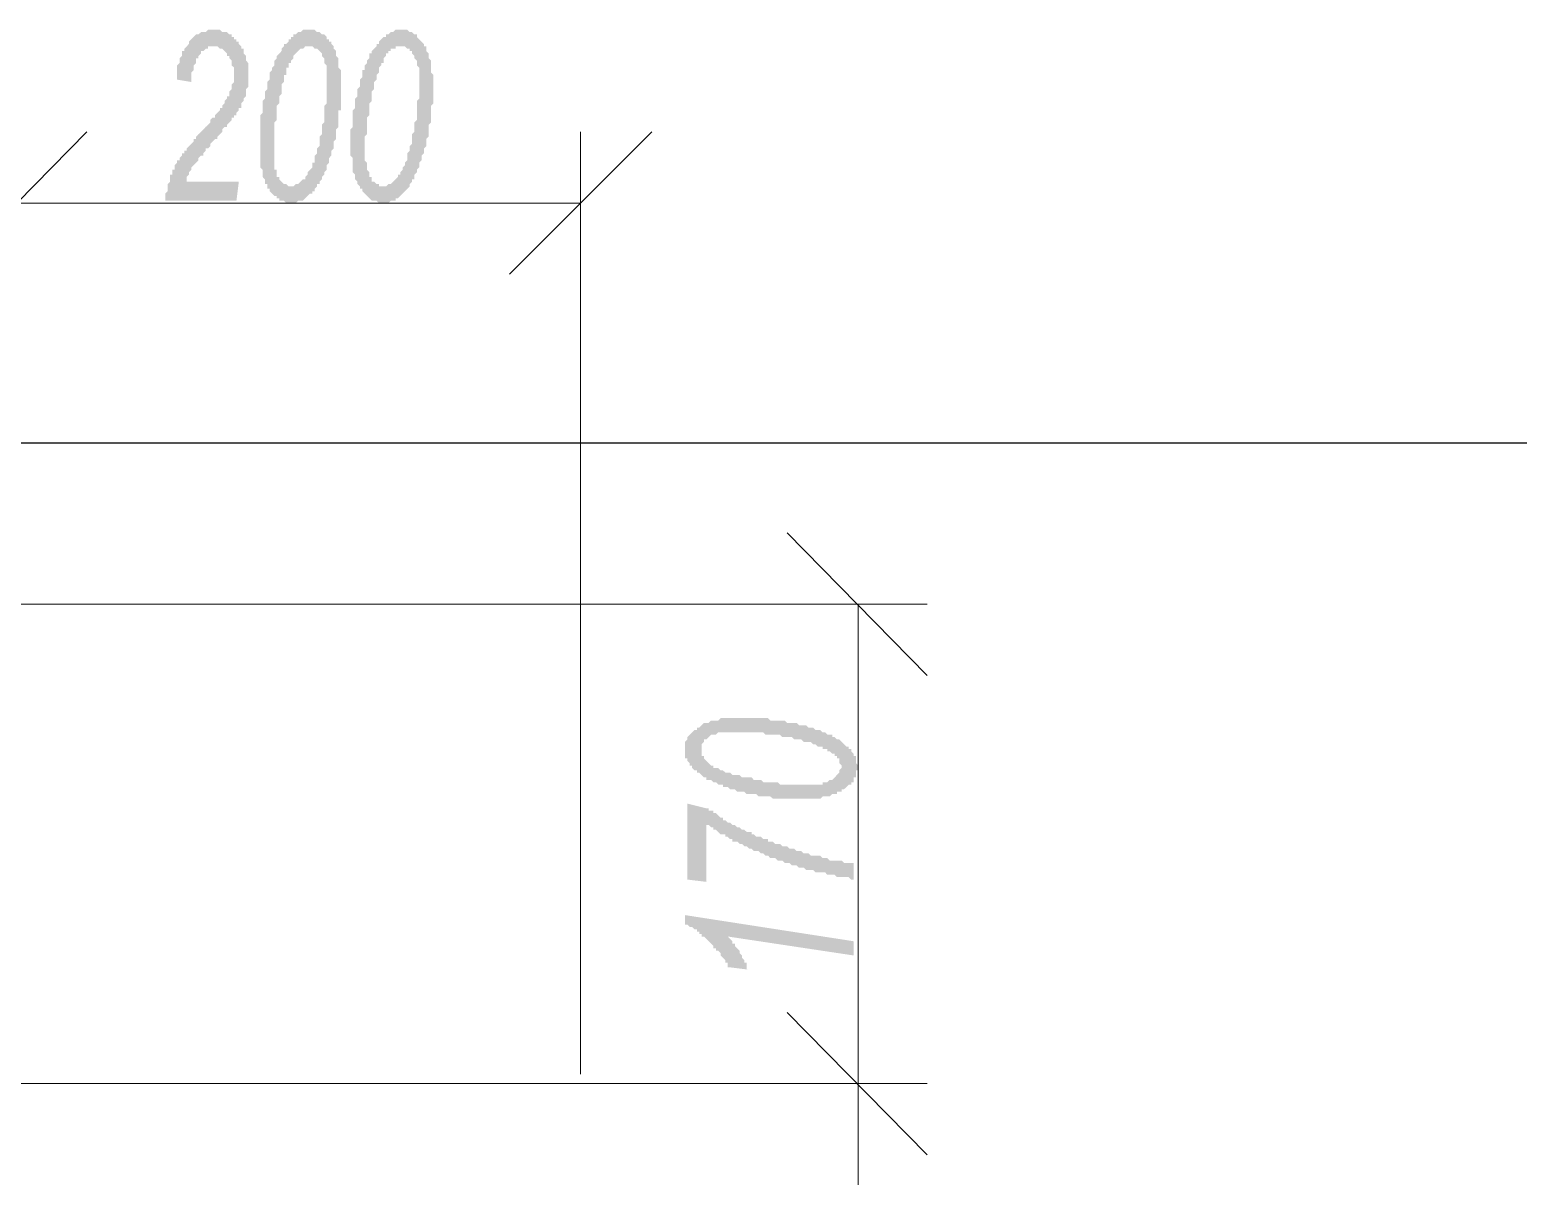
# Model space of a CAD drawing. Header units: millimetres. Extents: x 1372 to 666090, y 1285 to 31551.
# Drawn here: x 610747 to 613363, y 25827 to 27842 of the extents above; entities that cross this region are included whole.
import ezdxf

# ---------------------------------------------------------------- set-up
doc = ezdxf.new("R2010")
doc.units = ezdxf.units.MM
doc.layers.add('PDF _0', color=7, linetype='Continuous')

msp = doc.modelspace()

# ---------------------------------------------------------------- hatches: boundary and pattern name
at = {"layer": 'PDF _0', "transparency": 33554559}
for points in [[(610984.9, 27541.3), (610984.9, 27545.4), (610984.9, 27553.8), (610989.1, 27557.9), (610989.1, 27562.1), (610989.1, 27566.3), (610989.1, 27566.3), (610989.1, 27570.5), (610993.3, 27574.6), (610993.3, 27578.8), (610993.3, 27583), (610993.3, 27587.1), (610997.4, 27587.1), (610997.4, 27591.3), (610997.4, 27595.5), (611001.6, 27595.5), (611001.6, 27599.7), (611001.6, 27603.8), (611005.8, 27608), (611005.8, 27612.2), (611010, 27612.2), (611010, 27616.3), (611014.1, 27620.5), (611014.1, 27620.5), (611014.1, 27624.7), (611018.3, 27624.7), (611018.3, 27624.7), (611018.3, 27628.9), (611022.5, 27628.9), (611022.5, 27633), (611026.6, 27637.2), (611026.6, 27637.2), (611030.8, 27641.4), (611030.8, 27641.4), (611035, 27645.5), (611035, 27649.7), (611039.2, 27649.7), (611039.2, 27653.9), (611043.3, 27658.1), (611047.5, 27662.2), (611047.5, 27662.2), (611051.7, 27666.4), (611055.8, 27670.6), (611060, 27674.7), (611060, 27674.7), (611064.2, 27678.9), (611064.2, 27683.1), (611068.4, 27687.3), (611072.5, 27687.3), (611072.5, 27691.4), (611076.7, 27695.6), (611076.7, 27695.6), (611080.9, 27699.8), (611080.9, 27703.9), (611085, 27703.9), (611085, 27708.1), (611085, 27708.1), (611085, 27708.1), (611089.2, 27712.3), (611089.2, 27716.5), (611093.4, 27720.6), (611093.4, 27724.8), (611097.6, 27724.8), (611097.6, 27729), (611097.6, 27733.1), (611101.7, 27737.3), (611101.7, 27737.3), (611101.7, 27741.5), (611101.7, 27745.7), (611105.9, 27749.8), (611105.9, 27749.8), (611105.9, 27754), (611105.9, 27758.2), (611105.9, 27762.3), (611105.9, 27766.5), (611105.9, 27770.7), (611105.9, 27774.9), (611101.7, 27779), (611101.7, 27783.2), (611101.7, 27787.4), (611101.7, 27787.4), (611097.6, 27791.5), (611097.6, 27795.7), (611093.4, 27795.7), (611093.4, 27799.9), (611089.2, 27804.1), (611089.2, 27804.1), (611085, 27808.2), (611085, 27808.2), (611080.9, 27808.2), (611076.7, 27812.4), (611076.7, 27812.4), (611072.5, 27812.4), (611072.5, 27812.4), (611068.4, 27812.4), (611064.2, 27812.4), (611060, 27812.4), (611060, 27808.2), (611055.8, 27808.2), (611055.8, 27808.2), (611051.7, 27804.1), (611047.5, 27804.1), (611047.5, 27799.9), (611043.3, 27795.7), (611043.3, 27795.7), (611043.3, 27791.5), (611039.2, 27791.5), (611039.2, 27787.4), (611039.2, 27783.2), (611035, 27779), (611035, 27774.9), (611035, 27770.7), (611030.8, 27766.5), (611030.8, 27762.3), (611030.8, 27758.2), (611030.8, 27754), (611030.8, 27749.8), (611005.8, 27754), (611005.8, 27762.3), (611005.8, 27766.5), (611005.8, 27770.7), (611005.8, 27774.9), (611005.8, 27779), (611010, 27783.2), (611010, 27783.2), (611010, 27787.4), (611010, 27791.5), (611014.1, 27795.7), (611014.1, 27799.9), (611014.1, 27804.1), (611018.3, 27804.1), (611018.3, 27808.2), (611022.5, 27812.4), (611022.5, 27812.4), (611026.6, 27816.6), (611026.6, 27816.6), (611026.6, 27820.7), (611030.8, 27824.9), (611030.8, 27824.9), (611035, 27829.1), (611035, 27829.1), (611039.2, 27833.3), (611043.3, 27833.3), (611043.3, 27833.3), (611047.5, 27837.4), (611051.7, 27837.4), (611051.7, 27837.4), (611055.8, 27837.4), (611060, 27841.6), (611060, 27841.6), (611064.2, 27841.6), (611068.4, 27841.6), (611068.4, 27841.6), (611072.5, 27841.6), (611076.7, 27841.6), (611080.9, 27841.6), (611080.9, 27841.6), (611085, 27837.4), (611089.2, 27837.4), (611089.2, 27837.4), (611093.4, 27837.4), (611097.6, 27833.3), (611097.6, 27833.3), (611101.7, 27833.3), (611101.7, 27829.1), (611105.9, 27829.1), (611105.9, 27824.9), (611110.1, 27824.9), (611110.1, 27820.7), (611114.2, 27820.7), (611114.2, 27816.6), (611118.4, 27812.4), (611118.4, 27808.2), (611122.6, 27808.2), (611122.6, 27804.1), (611122.6, 27799.9), (611126.8, 27795.7), (611126.8, 27791.5), (611126.8, 27791.5), (611126.8, 27787.4), (611130.9, 27783.2), (611130.9, 27779), (611130.9, 27774.9), (611130.9, 27770.7), (611130.9, 27766.5), (611130.9, 27762.3), (611130.9, 27762.3), (611130.9, 27758.2), (611130.9, 27754), (611130.9, 27749.8), (611130.9, 27745.7), (611130.9, 27741.5), (611126.8, 27737.3), (611126.8, 27733.1), (611126.8, 27733.1), (611126.8, 27729), (611126.8, 27724.8), (611122.6, 27720.6), (611122.6, 27716.5), (611118.4, 27712.3), (611118.4, 27708.1), (611118.4, 27703.9), (611114.2, 27703.9), (611114.2, 27703.9), (611114.2, 27699.8), (611114.2, 27699.8), (611114.2, 27699.8), (611110.1, 27695.6), (611110.1, 27695.6), (611110.1, 27691.4), (611105.9, 27691.4), (611105.9, 27687.3), (611101.7, 27687.3), (611101.7, 27683.1), (611097.6, 27678.9), (611097.6, 27678.9), (611093.4, 27674.7), (611093.4, 27670.6), (611089.2, 27670.6), (611085, 27666.4), (611085, 27662.2), (611080.9, 27658.1), (611076.7, 27653.9), (611076.7, 27649.7), (611072.5, 27649.7), (611068.4, 27645.5), (611064.2, 27641.4), (611064.2, 27637.2), (611060, 27633), (611055.8, 27633), (611055.8, 27628.9), (611051.7, 27624.7), (611051.7, 27620.5), (611047.5, 27620.5), (611043.3, 27616.3), (611043.3, 27612.2), (611043.3, 27612.2), (611039.2, 27608), (611039.2, 27608), (611035, 27603.8), (611035, 27603.8), (611030.8, 27599.7), (611030.8, 27595.5), (611026.6, 27591.3), (611026.6, 27587.1), (611026.6, 27587.1), (611022.5, 27583), (611022.5, 27578.8), (611022.5, 27574.6), (611114.2, 27574.6), (611110.1, 27541.3)], [(612194.6, 26348.2), (612194.6, 26348.2), (612190.5, 26348.2), (612186.3, 26352.4), (612182.1, 26352.4), (612177.9, 26352.4), (612173.8, 26352.4), (612169.6, 26352.4), (612165.4, 26352.4), (612165.4, 26352.4), (612161.3, 26356.6), (612157.1, 26356.6), (612152.9, 26356.6), (612148.7, 26356.6), (612144.6, 26360.8), (612140.4, 26360.8), (612132.1, 26360.8), (612127.9, 26360.8), (612123.7, 26364.9), (612123.7, 26364.9), (612119.5, 26364.9), (612115.4, 26364.9), (612111.2, 26364.9), (612107, 26369.1), (612107, 26369.1), (612102.9, 26369.1), (612098.7, 26369.1), (612094.5, 26373.3), (612090.3, 26373.3), (612086.2, 26373.3), (612082, 26377.4), (612077.8, 26377.4), (612073.7, 26377.4), (612073.7, 26377.4), (612069.5, 26381.6), (612065.3, 26381.6), (612061.1, 26381.6), (612057, 26385.8), (612052.8, 26385.8), (612048.6, 26385.8), (612044.5, 26390), (612040.3, 26390), (612040.3, 26390), (612036.1, 26394.1), (612031.9, 26394.1), (612027.8, 26398.3), (612023.6, 26398.3), (612023.6, 26398.3), (612019.4, 26398.3), (612015.3, 26402.5), (612011.1, 26402.5), (612006.9, 26406.6), (612002.7, 26406.6), (612002.7, 26406.6), (611998.6, 26410.8), (611994.4, 26410.8), (611990.2, 26415), (611986.1, 26415), (611981.9, 26415), (611981.9, 26419.2), (611977.7, 26419.2), (611973.5, 26423.3), (611969.4, 26423.3), (611969.4, 26427.5), (611965.2, 26427.5), (611961, 26427.5), (611956.9, 26431.7), (611956.9, 26431.7), (611952.7, 26435.8), (611948.5, 26435.8), (611948.5, 26440), (611944.3, 26440), (611940.2, 26444.2), (611940.2, 26444.2), (611936, 26444.2), (611936, 26344.1), (611902.6, 26348.2), (611902.6, 26481.7), (611936, 26473.4), (611940.2, 26473.4), (611940.2, 26469.2), (611944.3, 26469.2), (611948.5, 26469.2), (611948.5, 26465), (611952.7, 26465), (611956.9, 26460.9), (611956.9, 26460.9), (611961, 26456.7), (611965.2, 26456.7), (611965.2, 26452.5), (611969.4, 26452.5), (611973.5, 26448.4), (611977.7, 26448.4), (611977.7, 26448.4), (611981.9, 26444.2), (611986.1, 26444.2), (611990.2, 26440), (611994.4, 26440), (611994.4, 26440), (611998.6, 26435.8), (612002.7, 26435.8), (612006.9, 26431.7), (612011.1, 26431.7), (612015.3, 26431.7), (612015.3, 26427.5), (612019.4, 26427.5), (612023.6, 26423.3), (612027.8, 26423.3), (612031.9, 26423.3), (612036.1, 26419.2), (612040.3, 26419.2), (612044.5, 26419.2), (612044.5, 26415), (612048.6, 26415), (612052.8, 26415), (612057, 26410.8), (612061.1, 26410.8), (612065.3, 26410.8), (612069.5, 26406.6), (612073.7, 26406.6), (612077.8, 26406.6), (612082, 26402.5), (612086.2, 26402.5), (612090.3, 26402.5), (612094.5, 26398.3), (612098.7, 26398.3), (612102.9, 26398.3), (612102.9, 26398.3), (612107, 26394.1), (612111.2, 26394.1), (612115.4, 26394.1), (612119.5, 26390), (612123.7, 26390), (612127.9, 26390), (612132.1, 26390), (612136.2, 26390), (612140.4, 26385.8), (612144.6, 26385.8), (612148.7, 26385.8), (612148.7, 26385.8), (612152.9, 26381.6), (612157.1, 26381.6), (612161.3, 26381.6), (612165.4, 26381.6), (612169.6, 26381.6), (612173.8, 26381.6), (612177.9, 26377.4), (612182.1, 26377.4), (612186.3, 26377.4), (612190.5, 26377.4), (612190.5, 26377.4), (612194.6, 26377.4), (612194.6, 26377.4)], [(612194.6, 26214.8), (611973.5, 26248.1), (611973.5, 26248.1), (611977.7, 26244), (611977.7, 26244), (611981.9, 26239.8), (611981.9, 26239.8), (611981.9, 26235.6), (611986.1, 26235.6), (611986.1, 26231.4), (611990.2, 26227.3), (611990.2, 26227.3), (611994.4, 26223.1), (611994.4, 26223.1), (611994.4, 26218.9), (611998.6, 26214.8), (611998.6, 26214.8), (611998.6, 26210.6), (612002.7, 26206.4), (612002.7, 26202.2), (612006.9, 26202.2), (612006.9, 26198.1), (612006.9, 26193.9), (612006.9, 26189.7), (612011.1, 26189.7), (611977.7, 26193.9), (611973.5, 26193.9), (611973.5, 26198.1), (611973.5, 26202.2), (611969.4, 26202.2), (611969.4, 26206.4), (611965.2, 26210.6), (611965.2, 26210.6), (611961, 26214.8), (611961, 26214.8), (611961, 26218.9), (611956.9, 26223.1), (611952.7, 26223.1), (611952.7, 26227.3), (611948.5, 26227.3), (611948.5, 26231.4), (611944.3, 26235.6), (611944.3, 26235.6), (611940.2, 26239.8), (611936, 26244), (611936, 26244), (611931.8, 26248.1), (611927.7, 26248.1), (611927.7, 26252.3), (611923.5, 26252.3), (611923.5, 26256.5), (611919.3, 26256.5), (611919.3, 26260.6), (611919.3, 26260.6), (611915.1, 26260.6), (611911, 26264.8), (611906.8, 26264.8), (611906.8, 26264.8), (611902.6, 26269), (611898.5, 26269), (611898.5, 26269), (611898.5, 26285.7), (612194.6, 26239.8)]]:
    msp.add_hatch(color=256, dxfattribs=at).paths.add_polyline_path(points)
h = msp.add_hatch(color=256, dxfattribs=at)
h.paths.add_polyline_path([(611151.8, 27641.4), (611151.8, 27645.5), (611151.8, 27649.7), (611151.8, 27653.9), (611151.8, 27658.1), (611151.8, 27662.2), (611151.8, 27666.4), (611151.8, 27670.6), (611151.8, 27670.6), (611151.8, 27674.7), (611151.8, 27678.9), (611151.8, 27683.1), (611151.8, 27687.3), (611151.8, 27691.4), (611156, 27695.6), (611156, 27699.8), (611156, 27703.9), (611156, 27708.1), (611156, 27712.3), (611156, 27716.5), (611160.1, 27720.6), (611160.1, 27724.8), (611160.1, 27729), (611160.1, 27733.1), (611164.3, 27737.3), (611164.3, 27741.5), (611164.3, 27745.7), (611164.3, 27749.8), (611168.5, 27754), (611168.5, 27758.2), (611168.5, 27762.3), (611168.5, 27766.5), (611172.6, 27770.7), (611172.6, 27770.7), (611172.6, 27774.9), (611176.8, 27779), (611176.8, 27779), (611176.8, 27783.2), (611176.8, 27787.4), (611181, 27791.5), (611181, 27795.7), (611185.2, 27799.9), (611185.2, 27799.9), (611189.3, 27804.1), (611189.3, 27808.2), (611189.3, 27808.2), (611193.5, 27812.4), (611193.5, 27816.6), (611193.5, 27816.6), (611197.7, 27816.6), (611201.8, 27820.7), (611201.8, 27824.9), (611206, 27824.9), (611206, 27829.1), (611210.2, 27829.1), (611210.2, 27833.3), (611214.4, 27833.3), (611214.4, 27833.3), (611218.5, 27837.4), (611222.7, 27837.4), (611222.7, 27837.4), (611226.9, 27841.6), (611231, 27841.6), (611231, 27841.6), (611235.2, 27841.6), (611239.4, 27841.6), (611239.4, 27841.6), (611243.6, 27841.6), (611247.7, 27841.6), (611247.7, 27841.6), (611251.9, 27837.4), (611256.1, 27837.4), (611256.1, 27837.4), (611260.2, 27833.3), (611260.2, 27833.3), (611264.4, 27833.3), (611268.6, 27829.1), (611268.6, 27824.9), (611272.8, 27824.9), (611272.8, 27820.7), (611276.9, 27820.7), (611276.9, 27816.6), (611281.1, 27812.4), (611281.1, 27812.4), (611281.1, 27808.2), (611285.3, 27804.1), (611285.3, 27799.9), (611285.3, 27799.9), (611285.3, 27795.7), (611289.4, 27791.5), (611289.4, 27787.4), (611289.4, 27783.2), (611289.4, 27779), (611289.4, 27774.9), (611293.6, 27770.7), (611293.6, 27766.5), (611293.6, 27762.3), (611293.6, 27758.2), (611293.6, 27754), (611293.6, 27749.8), (611293.6, 27745.7), (611293.6, 27741.5), (611293.6, 27737.3), (611293.6, 27733.1), (611293.6, 27729), (611293.6, 27724.8), (611293.6, 27720.6), (611293.6, 27716.5), (611293.6, 27712.3), (611293.6, 27708.1), (611293.6, 27703.9), (611293.6, 27699.8), (611289.4, 27699.8), (611289.4, 27695.6), (611289.4, 27691.4), (611289.4, 27687.3), (611289.4, 27683.1), (611289.4, 27678.9), (611289.4, 27674.7), (611289.4, 27670.6), (611285.3, 27666.4), (611285.3, 27662.2), (611285.3, 27658.1), (611285.3, 27653.9), (611285.3, 27649.7), (611281.1, 27645.5), (611281.1, 27645.5), (611281.1, 27641.4), (611281.1, 27637.2), (611281.1, 27633), (611276.9, 27628.9), (611276.9, 27624.7), (611276.9, 27620.5), (611272.8, 27616.3), (611272.8, 27612.2), (611272.8, 27608), (611268.6, 27603.8), (611268.6, 27599.7), (611268.6, 27595.5), (611264.4, 27591.3), (611264.4, 27591.3), (611264.4, 27587.1), (611260.2, 27583), (611260.2, 27578.8), (611260.2, 27578.8), (611256.1, 27574.6), (611256.1, 27570.5), (611251.9, 27570.5), (611251.9, 27566.3), (611247.7, 27562.1), (611247.7, 27562.1), (611247.7, 27557.9), (611243.6, 27557.9), (611243.6, 27553.8), (611239.4, 27553.8), (611235.2, 27549.6), (611235.2, 27549.6), (611231, 27545.4), (611231, 27545.4), (611226.9, 27541.3), (611222.7, 27541.3), (611222.7, 27541.3), (611218.5, 27541.3), (611214.4, 27537.1), (611214.4, 27537.1), (611210.2, 27537.1), (611206, 27537.1), (611206, 27537.1), (611201.8, 27537.1), (611201.8, 27537.1), (611197.7, 27537.1), (611193.5, 27541.3), (611193.5, 27541.3), (611189.3, 27541.3), (611185.2, 27541.3), (611185.2, 27545.4), (611181, 27545.4), (611181, 27549.6), (611176.8, 27549.6), (611172.6, 27553.8), (611172.6, 27553.8), (611168.5, 27557.9), (611168.5, 27562.1), (611164.3, 27562.1), (611164.3, 27566.3), (611164.3, 27570.5), (611160.1, 27570.5), (611160.1, 27574.6), (611160.1, 27578.8), (611156, 27583), (611156, 27587.1), (611156, 27587.1), (611156, 27591.3), (611156, 27595.5), (611151.8, 27599.7), (611151.8, 27603.8), (611151.8, 27608), (611151.8, 27612.2), (611151.8, 27616.3), (611151.8, 27620.5), (611151.8, 27624.7), (611151.8, 27628.9), (611151.8, 27633), (611151.8, 27641.4), (611151.8, 27641.4)], flags=0)
h.paths.add_polyline_path([(611176.8, 27633), (611176.8, 27624.7), (611176.8, 27620.5), (611176.8, 27616.3), (611176.8, 27612.2), (611176.8, 27608), (611176.8, 27603.8), (611176.8, 27599.7), (611176.8, 27595.5), (611181, 27595.5), (611181, 27591.3), (611181, 27587.1), (611181, 27583), (611185.2, 27583), (611185.2, 27578.8), (611189.3, 27574.6), (611189.3, 27574.6), (611193.5, 27570.5), (611193.5, 27570.5), (611197.7, 27570.5), (611201.8, 27566.3), (611201.8, 27566.3), (611206, 27566.3), (611206, 27566.3), (611210.2, 27566.3), (611210.2, 27566.3), (611214.4, 27570.5), (611218.5, 27570.5), (611218.5, 27570.5), (611222.7, 27574.6), (611222.7, 27574.6), (611226.9, 27578.8), (611231, 27578.8), (611231, 27583), (611235.2, 27587.1), (611235.2, 27587.1), (611235.2, 27587.1), (611235.2, 27591.3), (611239.4, 27595.5), (611239.4, 27595.5), (611243.6, 27599.7), (611243.6, 27603.8), (611243.6, 27608), (611247.7, 27608), (611247.7, 27612.2), (611247.7, 27616.3), (611247.7, 27620.5), (611251.9, 27624.7), (611251.9, 27628.9), (611251.9, 27633), (611256.1, 27637.2), (611256.1, 27641.4), (611256.1, 27645.5), (611256.1, 27649.7), (611256.1, 27653.9), (611260.2, 27658.1), (611260.2, 27662.2), (611260.2, 27666.4), (611260.2, 27670.6), (611260.2, 27674.7), (611264.4, 27678.9), (611264.4, 27683.1), (611264.4, 27691.4), (611264.4, 27695.6), (611264.4, 27699.8), (611264.4, 27703.9), (611264.4, 27708.1), (611268.6, 27712.3), (611268.6, 27716.5), (611268.6, 27720.6), (611268.6, 27724.8), (611268.6, 27729), (611268.6, 27729), (611268.6, 27733.1), (611268.6, 27737.3), (611268.6, 27741.5), (611268.6, 27745.7), (611268.6, 27749.8), (611268.6, 27749.8), (611268.6, 27758.2), (611268.6, 27762.3), (611268.6, 27766.5), (611268.6, 27770.7), (611268.6, 27774.9), (611268.6, 27779), (611264.4, 27783.2), (611264.4, 27787.4), (611264.4, 27787.4), (611264.4, 27791.5), (611260.2, 27795.7), (611260.2, 27795.7), (611260.2, 27799.9), (611256.1, 27804.1), (611256.1, 27804.1), (611251.9, 27808.2), (611247.7, 27808.2), (611247.7, 27808.2), (611243.6, 27812.4), (611239.4, 27812.4), (611239.4, 27812.4), (611239.4, 27812.4), (611235.2, 27812.4), (611231, 27812.4), (611231, 27812.4), (611226.9, 27808.2), (611222.7, 27808.2), (611222.7, 27808.2), (611218.5, 27804.1), (611218.5, 27804.1), (611214.4, 27799.9), (611214.4, 27799.9), (611210.2, 27795.7), (611210.2, 27791.5), (611206, 27787.4), (611206, 27783.2), (611201.8, 27783.2), (611201.8, 27779), (611201.8, 27774.9), (611197.7, 27774.9), (611197.7, 27770.7), (611197.7, 27766.5), (611197.7, 27762.3), (611193.5, 27762.3), (611193.5, 27758.2), (611193.5, 27754), (611193.5, 27749.8), (611189.3, 27745.7), (611189.3, 27741.5), (611189.3, 27737.3), (611189.3, 27733.1), (611189.3, 27729), (611185.2, 27724.8), (611185.2, 27720.6), (611185.2, 27716.5), (611185.2, 27712.3), (611181, 27708.1), (611181, 27699.8), (611181, 27695.6), (611181, 27691.4), (611181, 27687.3), (611181, 27683.1), (611176.8, 27678.9), (611176.8, 27674.7), (611176.8, 27670.6), (611176.8, 27666.4), (611176.8, 27662.2), (611176.8, 27658.1), (611176.8, 27653.9), (611176.8, 27649.7), (611176.8, 27645.5), (611176.8, 27641.4), (611176.8, 27637.2), (611176.8, 27633), (611176.8, 27633), (611176.8, 27633)], flags=0)
h = msp.add_hatch(color=256, dxfattribs=at)
h.paths.add_polyline_path([(611310.3, 27641.4), (611310.3, 27645.5), (611310.3, 27649.7), (611310.3, 27653.9), (611310.3, 27658.1), (611310.3, 27662.2), (611310.3, 27666.4), (611314.5, 27670.6), (611314.5, 27670.6), (611314.5, 27674.7), (611314.5, 27678.9), (611314.5, 27683.1), (611314.5, 27687.3), (611314.5, 27691.4), (611314.5, 27695.6), (611314.5, 27699.8), (611318.6, 27703.9), (611318.6, 27708.1), (611318.6, 27712.3), (611318.6, 27716.5), (611318.6, 27720.6), (611322.8, 27724.8), (611322.8, 27729), (611322.8, 27733.1), (611322.8, 27737.3), (611327, 27741.5), (611327, 27745.7), (611327, 27749.8), (611327, 27754), (611331.2, 27758.2), (611331.2, 27762.3), (611331.2, 27766.5), (611331.2, 27770.7), (611335.3, 27770.7), (611335.3, 27774.9), (611335.3, 27779), (611335.3, 27779), (611339.5, 27783.2), (611339.5, 27787.4), (611343.7, 27791.5), (611343.7, 27795.7), (611343.7, 27799.9), (611347.8, 27799.9), (611347.8, 27804.1), (611352, 27808.2), (611352, 27808.2), (611356.2, 27812.4), (611356.2, 27816.6), (611356.2, 27816.6), (611360.4, 27816.6), (611360.4, 27820.7), (611364.5, 27824.9), (611364.5, 27824.9), (611368.7, 27829.1), (611372.9, 27829.1), (611372.9, 27833.3), (611377, 27833.3), (611377, 27833.3), (611381.2, 27837.4), (611381.2, 27837.4), (611385.4, 27837.4), (611389.6, 27841.6), (611389.6, 27841.6), (611393.7, 27841.6), (611397.9, 27841.6), (611397.9, 27841.6), (611402.1, 27841.6), (611406.2, 27841.6), (611406.2, 27841.6), (611410.4, 27841.6), (611414.6, 27837.4), (611414.6, 27837.4), (611418.8, 27837.4), (611422.9, 27833.3), (611422.9, 27833.3), (611427.1, 27833.3), (611427.1, 27829.1), (611431.3, 27824.9), (611431.3, 27824.9), (611435.4, 27820.7), (611435.4, 27820.7), (611439.6, 27816.6), (611439.6, 27812.4), (611443.8, 27812.4), (611443.8, 27808.2), (611443.8, 27804.1), (611448, 27799.9), (611448, 27799.9), (611448, 27795.7), (611448, 27791.5), (611452.1, 27787.4), (611452.1, 27783.2), (611452.1, 27779), (611452.1, 27774.9), (611452.1, 27770.7), (611452.1, 27766.5), (611456.3, 27762.3), (611456.3, 27758.2), (611456.3, 27754), (611456.3, 27749.8), (611456.3, 27745.7), (611456.3, 27741.5), (611456.3, 27737.3), (611456.3, 27733.1), (611456.3, 27729), (611456.3, 27724.8), (611456.3, 27720.6), (611456.3, 27716.5), (611456.3, 27712.3), (611452.1, 27708.1), (611452.1, 27703.9), (611452.1, 27699.8), (611452.1, 27699.8), (611452.1, 27695.6), (611452.1, 27691.4), (611452.1, 27687.3), (611452.1, 27683.1), (611452.1, 27678.9), (611448, 27674.7), (611448, 27670.6), (611448, 27666.4), (611448, 27662.2), (611448, 27658.1), (611448, 27653.9), (611443.8, 27649.7), (611443.8, 27645.5), (611443.8, 27645.5), (611443.8, 27641.4), (611443.8, 27637.2), (611439.6, 27633), (611439.6, 27628.9), (611439.6, 27624.7), (611435.4, 27620.5), (611435.4, 27616.3), (611435.4, 27612.2), (611431.3, 27608), (611431.3, 27603.8), (611431.3, 27599.7), (611427.1, 27595.5), (611427.1, 27591.3), (611427.1, 27591.3), (611422.9, 27587.1), (611422.9, 27583), (611422.9, 27578.8), (611418.8, 27578.8), (611418.8, 27574.6), (611414.6, 27570.5), (611414.6, 27570.5), (611414.6, 27566.3), (611410.4, 27562.1), (611410.4, 27562.1), (611406.2, 27557.9), (611406.2, 27557.9), (611402.1, 27553.8), (611402.1, 27553.8), (611397.9, 27549.6), (611397.9, 27549.6), (611393.7, 27545.4), (611389.6, 27545.4), (611389.6, 27541.3), (611385.4, 27541.3), (611381.2, 27541.3), (611381.2, 27541.3), (611377, 27537.1), (611372.9, 27537.1), (611372.9, 27537.1), (611368.7, 27537.1), (611368.7, 27537.1), (611364.5, 27537.1), (611360.4, 27537.1), (611360.4, 27537.1), (611356.2, 27541.3), (611352, 27541.3), (611352, 27541.3), (611347.8, 27541.3), (611343.7, 27545.4), (611343.7, 27545.4), (611339.5, 27549.6), (611339.5, 27549.6), (611335.3, 27553.8), (611335.3, 27553.8), (611331.2, 27557.9), (611331.2, 27562.1), (611327, 27562.1), (611327, 27566.3), (611322.8, 27570.5), (611322.8, 27570.5), (611322.8, 27574.6), (611318.6, 27578.8), (611318.6, 27583), (611318.6, 27587.1), (611318.6, 27587.1), (611314.5, 27591.3), (611314.5, 27595.5), (611314.5, 27599.7), (611314.5, 27603.8), (611314.5, 27608), (611314.5, 27612.2), (611314.5, 27616.3), (611310.3, 27620.5), (611310.3, 27624.7), (611310.3, 27628.9), (611310.3, 27633), (611310.3, 27641.4), (611310.3, 27641.4)], flags=0)
h.paths.add_polyline_path([(611335.3, 27633), (611335.3, 27624.7), (611335.3, 27620.5), (611335.3, 27616.3), (611335.3, 27612.2), (611339.5, 27608), (611339.5, 27603.8), (611339.5, 27599.7), (611339.5, 27595.5), (611339.5, 27595.5), (611343.7, 27591.3), (611343.7, 27587.1), (611343.7, 27583), (611347.8, 27583), (611347.8, 27578.8), (611347.8, 27574.6), (611352, 27574.6), (611356.2, 27570.5), (611356.2, 27570.5), (611360.4, 27570.5), (611360.4, 27566.3), (611364.5, 27566.3), (611368.7, 27566.3), (611368.7, 27566.3), (611372.9, 27566.3), (611372.9, 27566.3), (611377, 27570.5), (611377, 27570.5), (611381.2, 27570.5), (611385.4, 27574.6), (611385.4, 27574.6), (611389.6, 27578.8), (611389.6, 27578.8), (611393.7, 27583), (611393.7, 27587.1), (611393.7, 27587.1), (611397.9, 27587.1), (611397.9, 27591.3), (611402.1, 27595.5), (611402.1, 27595.5), (611402.1, 27599.7), (611406.2, 27603.8), (611406.2, 27608), (611406.2, 27608), (611410.4, 27612.2), (611410.4, 27616.3), (611410.4, 27620.5), (611410.4, 27624.7), (611414.6, 27628.9), (611414.6, 27633), (611414.6, 27637.2), (611418.8, 27641.4), (611418.8, 27645.5), (611418.8, 27649.7), (611418.8, 27653.9), (611418.8, 27658.1), (611422.9, 27662.2), (611422.9, 27666.4), (611422.9, 27670.6), (611422.9, 27674.7), (611422.9, 27678.9), (611427.1, 27683.1), (611427.1, 27691.4), (611427.1, 27695.6), (611427.1, 27699.8), (611427.1, 27703.9), (611427.1, 27708.1), (611427.1, 27712.3), (611427.1, 27716.5), (611431.3, 27720.6), (611431.3, 27724.8), (611431.3, 27729), (611431.3, 27729), (611431.3, 27733.1), (611431.3, 27737.3), (611431.3, 27741.5), (611431.3, 27745.7), (611431.3, 27749.8), (611431.3, 27749.8), (611431.3, 27758.2), (611431.3, 27762.3), (611431.3, 27766.5), (611431.3, 27770.7), (611431.3, 27774.9), (611427.1, 27779), (611427.1, 27783.2), (611427.1, 27787.4), (611427.1, 27787.4), (611422.9, 27791.5), (611422.9, 27795.7), (611422.9, 27795.7), (611418.8, 27799.9), (611418.8, 27804.1), (611414.6, 27804.1), (611414.6, 27808.2), (611410.4, 27808.2), (611410.4, 27808.2), (611406.2, 27812.4), (611402.1, 27812.4), (611397.9, 27812.4), (611397.9, 27812.4), (611397.9, 27812.4), (611393.7, 27812.4), (611389.6, 27812.4), (611389.6, 27808.2), (611385.4, 27808.2), (611381.2, 27808.2), (611381.2, 27804.1), (611377, 27804.1), (611377, 27799.9), (611372.9, 27799.9), (611372.9, 27795.7), (611368.7, 27791.5), (611368.7, 27787.4), (611368.7, 27783.2), (611364.5, 27783.2), (611364.5, 27779), (611360.4, 27774.9), (611360.4, 27774.9), (611360.4, 27770.7), (611360.4, 27766.5), (611356.2, 27762.3), (611356.2, 27762.3), (611356.2, 27758.2), (611356.2, 27754), (611352, 27749.8), (611352, 27745.7), (611352, 27741.5), (611352, 27737.3), (611347.8, 27733.1), (611347.8, 27729), (611347.8, 27724.8), (611347.8, 27720.6), (611347.8, 27716.5), (611343.7, 27712.3), (611343.7, 27708.1), (611343.7, 27699.8), (611343.7, 27695.6), (611343.7, 27691.4), (611339.5, 27687.3), (611339.5, 27683.1), (611339.5, 27678.9), (611339.5, 27674.7), (611339.5, 27670.6), (611339.5, 27666.4), (611339.5, 27662.2), (611339.5, 27658.1), (611335.3, 27653.9), (611335.3, 27649.7), (611335.3, 27645.5), (611335.3, 27641.4), (611335.3, 27637.2), (611335.3, 27633), (611335.3, 27633), (611335.3, 27633)], flags=0)
h = msp.add_hatch(color=256, dxfattribs=at)
h.paths.add_polyline_path([(612098.7, 26490.1), (612094.5, 26490.1), (612090.3, 26490.1), (612086.2, 26490.1), (612082, 26490.1), (612077.8, 26490.1), (612073.7, 26490.1), (612069.5, 26490.1), (612065.3, 26490.1), (612061.1, 26490.1), (612057, 26490.1), (612052.8, 26490.1), (612048.6, 26494.2), (612044.5, 26494.2), (612040.3, 26494.2), (612036.1, 26494.2), (612031.9, 26494.2), (612027.8, 26494.2), (612023.6, 26498.4), (612023.6, 26498.4), (612015.3, 26498.4), (612011.1, 26498.4), (612006.9, 26498.4), (612002.7, 26502.6), (611998.6, 26502.6), (611994.4, 26502.6), (611990.2, 26502.6), (611986.1, 26506.8), (611981.9, 26506.8), (611981.9, 26506.8), (611977.7, 26506.8), (611973.5, 26510.9), (611969.4, 26510.9), (611965.2, 26510.9), (611965.2, 26515.1), (611961, 26515.1), (611961, 26515.1), (611956.9, 26515.1), (611952.7, 26519.3), (611948.5, 26519.3), (611944.3, 26523.4), (611940.2, 26523.4), (611936, 26523.4), (611936, 26527.6), (611931.8, 26527.6), (611927.7, 26531.8), (611927.7, 26531.8), (611923.5, 26536), (611923.5, 26536), (611919.3, 26536), (611919.3, 26540.1), (611915.1, 26540.1), (611911, 26544.3), (611911, 26548.5), (611906.8, 26548.5), (611906.8, 26552.6), (611906.8, 26552.6), (611902.6, 26556.8), (611902.6, 26556.8), (611902.6, 26561), (611898.5, 26561), (611898.5, 26565.2), (611898.5, 26569.3), (611898.5, 26573.5), (611898.5, 26573.5), (611898.5, 26577.7), (611898.5, 26581.8), (611898.5, 26581.8), (611898.5, 26586), (611898.5, 26590.2), (611898.5, 26590.2), (611902.6, 26594.4), (611902.6, 26598.5), (611902.6, 26598.5), (611906.8, 26602.7), (611906.8, 26602.7), (611911, 26606.9), (611911, 26606.9), (611915.1, 26611), (611919.3, 26611), (611919.3, 26615.2), (611923.5, 26615.2), (611927.7, 26619.4), (611927.7, 26619.4), (611931.8, 26623.6), (611936, 26623.6), (611936, 26623.6), (611940.2, 26623.6), (611944.3, 26627.7), (611948.5, 26627.7), (611952.7, 26627.7), (611956.9, 26627.7), (611961, 26631.9), (611965.2, 26631.9), (611969.4, 26631.9), (611973.5, 26631.9), (611977.7, 26631.9), (611981.9, 26631.9), (611986.1, 26631.9), (611990.2, 26631.9), (611994.4, 26631.9), (611994.4, 26631.9), (611998.6, 26631.9), (612002.7, 26631.9), (612006.9, 26631.9), (612011.1, 26631.9), (612015.3, 26631.9), (612019.4, 26631.9), (612023.6, 26631.9), (612027.8, 26631.9), (612031.9, 26631.9), (612036.1, 26631.9), (612040.3, 26631.9), (612044.5, 26631.9), (612048.6, 26627.7), (612052.8, 26627.7), (612057, 26627.7), (612061.1, 26627.7), (612065.3, 26627.7), (612069.5, 26627.7), (612073.7, 26627.7), (612077.8, 26623.6), (612082, 26623.6), (612086.2, 26623.6), (612090.3, 26623.6), (612094.5, 26623.6), (612094.5, 26623.6), (612098.7, 26619.4), (612102.9, 26619.4), (612107, 26619.4), (612111.2, 26619.4), (612115.4, 26615.2), (612119.5, 26615.2), (612123.7, 26615.2), (612127.9, 26611), (612132.1, 26611), (612136.2, 26611), (612140.4, 26606.9), (612140.4, 26606.9), (612144.6, 26606.9), (612148.7, 26602.7), (612152.9, 26602.7), (612157.1, 26602.7), (612157.1, 26598.5), (612161.3, 26598.5), (612165.4, 26594.4), (612165.4, 26594.4), (612169.6, 26594.4), (612173.8, 26590.2), (612173.8, 26590.2), (612177.9, 26586), (612177.9, 26586), (612182.1, 26581.8), (612186.3, 26581.8), (612186.3, 26577.7), (612190.5, 26577.7), (612190.5, 26573.5), (612194.6, 26569.3), (612194.6, 26569.3), (612194.6, 26565.2), (612198.8, 26565.2), (612198.8, 26561), (612198.8, 26556.8), (612198.8, 26556.8), (612198.8, 26552.6), (612203, 26548.5), (612203, 26548.5), (612203, 26544.3), (612203, 26540.1), (612198.8, 26540.1), (612198.8, 26536), (612198.8, 26531.8), (612198.8, 26531.8), (612198.8, 26527.6), (612194.6, 26527.6), (612194.6, 26523.4), (612194.6, 26519.3), (612190.5, 26519.3), (612190.5, 26515.1), (612186.3, 26515.1), (612182.1, 26510.9), (612182.1, 26510.9), (612177.9, 26506.8), (612173.8, 26506.8), (612173.8, 26502.6), (612169.6, 26502.6), (612165.4, 26502.6), (612165.4, 26498.4), (612161.3, 26498.4), (612157.1, 26498.4), (612152.9, 26494.2), (612148.7, 26494.2), (612144.6, 26494.2), (612144.6, 26494.2), (612140.4, 26494.2), (612136.2, 26490.1), (612132.1, 26490.1), (612127.9, 26490.1), (612123.7, 26490.1), (612119.5, 26490.1), (612115.4, 26490.1), (612107, 26490.1), (612102.9, 26490.1), (612098.7, 26490.1), (612098.7, 26490.1)], flags=0)
h.paths.add_polyline_path([(612107, 26515.1), (612111.2, 26515.1), (612119.5, 26515.1), (612123.7, 26515.1), (612127.9, 26515.1), (612132.1, 26515.1), (612136.2, 26515.1), (612140.4, 26515.1), (612140.4, 26519.3), (612144.6, 26519.3), (612148.7, 26519.3), (612148.7, 26519.3), (612152.9, 26523.4), (612157.1, 26523.4), (612161.3, 26527.6), (612161.3, 26527.6), (612165.4, 26531.8), (612165.4, 26531.8), (612169.6, 26536), (612169.6, 26536), (612169.6, 26540.1), (612173.8, 26544.3), (612173.8, 26544.3), (612173.8, 26544.3), (612173.8, 26548.5), (612169.6, 26552.6), (612169.6, 26552.6), (612169.6, 26556.8), (612169.6, 26561), (612165.4, 26561), (612165.4, 26565.2), (612161.3, 26565.2), (612161.3, 26569.3), (612157.1, 26569.3), (612152.9, 26573.5), (612152.9, 26573.5), (612148.7, 26573.5), (612148.7, 26577.7), (612144.6, 26577.7), (612140.4, 26577.7), (612140.4, 26581.8), (612136.2, 26581.8), (612132.1, 26581.8), (612127.9, 26586), (612127.9, 26586), (612123.7, 26586), (612119.5, 26590.2), (612115.4, 26590.2), (612111.2, 26590.2), (612107, 26590.2), (612102.9, 26594.4), (612098.7, 26594.4), (612094.5, 26594.4), (612090.3, 26594.4), (612086.2, 26598.5), (612082, 26598.5), (612077.8, 26598.5), (612073.7, 26598.5), (612069.5, 26598.5), (612065.3, 26602.7), (612057, 26602.7), (612052.8, 26602.7), (612048.6, 26602.7), (612044.5, 26602.7), (612040.3, 26602.7), (612036.1, 26606.9), (612031.9, 26606.9), (612027.8, 26606.9), (612023.6, 26606.9), (612019.4, 26606.9), (612015.3, 26606.9), (612011.1, 26606.9), (612006.9, 26606.9), (612002.7, 26606.9), (612002.7, 26606.9), (611998.6, 26606.9), (611994.4, 26606.9), (611990.2, 26606.9), (611986.1, 26606.9), (611981.9, 26606.9), (611977.7, 26606.9), (611973.5, 26606.9), (611969.4, 26606.9), (611965.2, 26606.9), (611961, 26606.9), (611956.9, 26606.9), (611952.7, 26602.7), (611948.5, 26602.7), (611948.5, 26602.7), (611944.3, 26602.7), (611940.2, 26598.5), (611940.2, 26598.5), (611936, 26594.4), (611931.8, 26594.4), (611931.8, 26590.2), (611931.8, 26590.2), (611927.7, 26586), (611927.7, 26581.8), (611927.7, 26581.8), (611927.7, 26577.7), (611927.7, 26577.7), (611927.7, 26573.5), (611927.7, 26573.5), (611927.7, 26569.3), (611927.7, 26565.2), (611931.8, 26565.2), (611931.8, 26561), (611936, 26556.8), (611936, 26556.8), (611940.2, 26552.6), (611940.2, 26552.6), (611944.3, 26548.5), (611948.5, 26548.5), (611948.5, 26544.3), (611952.7, 26544.3), (611956.9, 26544.3), (611961, 26540.1), (611961, 26540.1), (611965.2, 26540.1), (611969.4, 26536), (611973.5, 26536), (611973.5, 26536), (611977.7, 26536), (611981.9, 26531.8), (611986.1, 26531.8), (611990.2, 26531.8), (611994.4, 26531.8), (611998.6, 26527.6), (611998.6, 26527.6), (612002.7, 26527.6), (612011.1, 26527.6), (612015.3, 26527.6), (612019.4, 26523.4), (612023.6, 26523.4), (612027.8, 26523.4), (612031.9, 26523.4), (612036.1, 26519.3), (612044.5, 26519.3), (612048.6, 26519.3), (612052.8, 26519.3), (612057, 26519.3), (612061.1, 26519.3), (612065.3, 26515.1), (612069.5, 26515.1), (612073.7, 26515.1), (612077.8, 26515.1), (612082, 26515.1), (612086.2, 26515.1), (612090.3, 26515.1), (612094.5, 26515.1), (612098.7, 26515.1), (612098.7, 26515.1), (612102.9, 26515.1), (612107, 26515.1), (612107, 26515.1)], flags=0)

# ---------------------------------------------------------------- linework, layer by layer
at = {"layer": 'PDF _0', "lineweight": 9}
for points in [[(610847.3, 27662.2), (610601.2, 27411.9)], [(612077.8, 26114.6), (612323.9, 25864.4)]]:
    msp.add_lwpolyline(points, close=True, dxfattribs=at)
for points in [[(611589.8, 27411.9), (611840.1, 27662.2)], [(611714.9, 26006.2), (611714.9, 27662.2)], [(606813.5, 27537.1), (608198.4, 27537.1), (609041.1, 27537.1), (609883.7, 27537.1), (610726.3, 27537.1), (611714.9, 27537.1)], [(612323.9, 26707), (612077.8, 26957.3)], [(610317.5, 26832.1), (612323.9, 26832.1)], [(612203, 26832.1), (612203, 25989.5), (612203, 25146.9), (612203, 24308.4), (612203, 23069.5)], [(611256.1, 25989.5), (612323.9, 25989.5), (610317.5, 25989.5)]]:
    msp.add_lwpolyline(points, dxfattribs=at)
at = {"layer": 'PDF _0', "lineweight": 25}
msp.add_lwpolyline([(604344.1, 21897.4), (604344.1, 24329.3), (603993.7, 24500.3), (604677.8, 24500.3), (604344.1, 24796.5), (604344.1, 26323.2), (604344.1, 27115.8), (607301.6, 27115.8), (607493.5, 27432.8), (607493.5, 26994.8), (607802.2, 27115.8), (615698.6, 27115.8), (615698.6, 24733.9), (615314.8, 24608.8), (615998.9, 24521.2), (615698.6, 24366.8), (615698.6, 21934.9)], dxfattribs=at)

doc.saveas('drawing.dxf')
